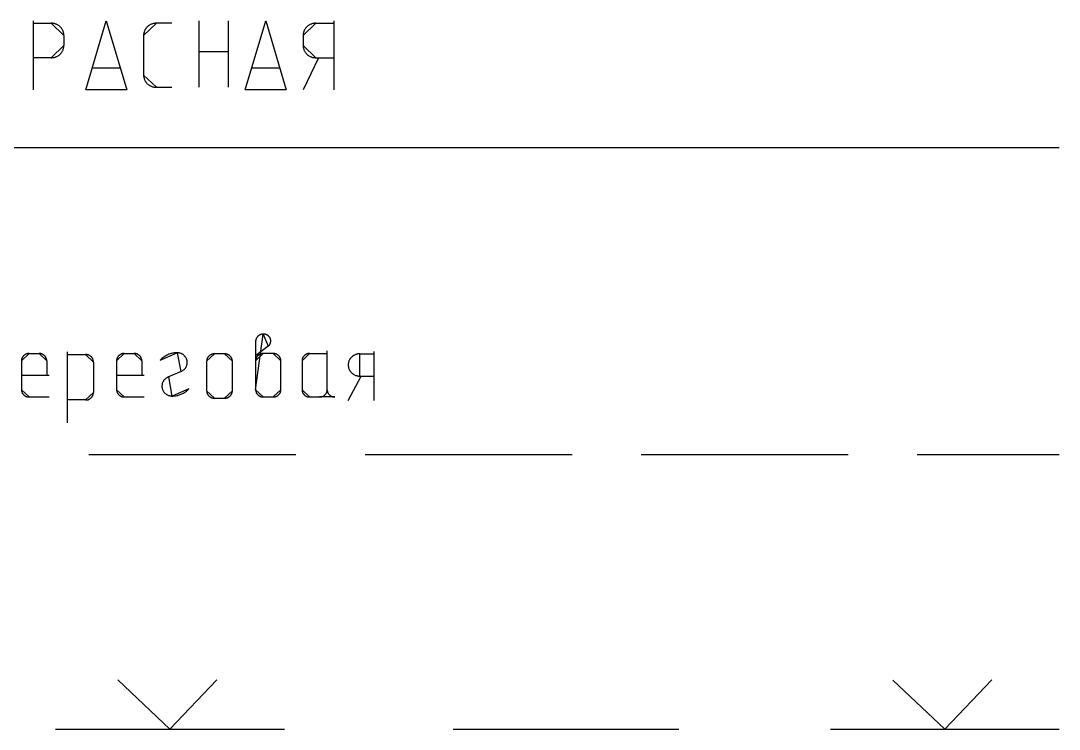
# Model space of a CAD drawing. Extents: x 8646 to 18206, y -17605 to -192.
# Drawn here: x 11066.88 to 11077.63, y -9002.57 to -8995.23 of the extents above; entities that cross this region are included whole.
import ezdxf

# ---------------------------------------------------------------- set-up
doc = ezdxf.new("R2010")
doc.units = 0
doc.layers.get('0').update_dxf_attribs({"linetype": 'CONTINUOUS'})

msp = doc.modelspace()

# ---------------------------------------------------------------- linework, layer by layer
at = {"color": 8, "linetype": 'CONTINUOUS'}
for p, q in [((11067.009, -8995.234), (11067.009, -8995.949)), ((11067.009, -8995.26), (11067.195, -8995.26)), ((11068.444, -8995.26), (11068.285, -8995.26)), ((11068.724, -8995.234), (11068.724, -8995.92)), ((11069.029, -8995.234), (11069.029, -8995.92)), ((11069.936, -8995.26), (11070.122, -8995.26)), ((11070.122, -8995.234), (11070.122, -8995.949)), ((11067.327, -8995.387), (11067.327, -8995.489)), ((11068.152, -8995.387), (11068.152, -8995.796)), ((11069.803, -8995.387), (11069.803, -8995.489)), ((11067.195, -8995.617), (11067.009, -8995.617)), ((11068.724, -8995.552), (11069.029, -8995.552)), ((11069.963, -8995.617), (11069.803, -8995.949)), ((11069.936, -8995.617), (11070.122, -8995.617)), ((11067.624, -8995.72), (11067.914, -8995.72)), ((11069.276, -8995.72), (11069.565, -8995.72)), ((11068.285, -8995.923), (11068.444, -8995.923)), ((11059.012, -8996.545), (11068.322, -8996.545)), ((11068.322, -8996.545), (11077.631, -8996.545)), ((11069.443, -8998.603), (11069.312, -8998.703)), ((11066.967, -8998.678), (11067.071, -8998.678)), ((11067.361, -8998.663), (11067.361, -8999.396)), ((11067.361, -8998.689), (11067.552, -8998.689)), ((11067.951, -8998.678), (11068.055, -8998.678)), ((11068.991, -8998.683), (11068.885, -8998.683)), ((11069.495, -8998.678), (11069.39, -8998.678)), ((11069.871, -8998.678), (11070.053, -8998.678)), ((11070.053, -8999.054), (11070.053, -8998.653)), ((11070.389, -8998.682), (11070.535, -8998.682)), ((11070.536, -8998.657), (11070.536, -8999.167)), ((11066.889, -8998.754), (11066.889, -8999.054)), ((11067.149, -8998.754), (11067.149, -8998.904)), ((11067.633, -8998.767), (11067.633, -8999.082)), ((11067.873, -8998.754), (11067.873, -8999.054)), ((11068.134, -8998.754), (11068.134, -8998.904)), ((11068.805, -8998.759), (11068.805, -8999.065)), ((11069.071, -8999.065), (11069.071, -8998.759)), ((11069.573, -8999.054), (11069.573, -8998.754)), ((11069.793, -8998.754), (11069.793, -8999.054)), ((11066.889, -8998.904), (11067.175, -8998.904)), ((11067.873, -8998.904), (11068.16, -8998.904)), ((11068.542, -8998.864), (11068.404, -8998.925)), ((11070.27, -8999.167), (11070.403, -8998.912)), ((11070.389, -8998.913), (11070.536, -8998.913)), ((11066.967, -8999.129), (11067.175, -8999.129)), ((11067.552, -8999.16), (11067.361, -8999.16)), ((11067.951, -8999.129), (11068.16, -8999.129)), ((11068.885, -8999.142), (11068.991, -8999.142)), ((11069.39, -8999.129), (11069.495, -8999.129)), ((11069.871, -8999.129), (11069.975, -8999.129)), ((11067.586, -8999.725), (11069.73, -8999.725)), ((11070.445, -8999.725), (11072.588, -8999.725)), ((11073.303, -8999.725), (11075.446, -8999.725)), ((11076.161, -8999.725), (11077.631, -8999.725)), ((11068.424, -9002.569), (11067.884, -9002.058)), ((11068.424, -9002.569), (11068.909, -9002.057)), ((11076.447, -9002.569), (11075.908, -9002.059)), ((11076.447, -9002.569), (11076.933, -9002.057)), ((11067.242, -9002.569), (11069.61, -9002.569)), ((11071.357, -9002.569), (11073.693, -9002.569)), ((11075.263, -9002.569), (11077.631, -9002.569))]:
    msp.add_line(p, q, dxfattribs=at)
at = {"color": 8, "linetype": 'CONTINUOUS', "flags": 128}
for points in [[(11067.327, -8995.387), (11067.327, -8995.381), (11067.327, -8995.374), (11067.326, -8995.367), (11067.324, -8995.361), (11067.323, -8995.354), (11067.321, -8995.348), (11067.319, -8995.342), (11067.316, -8995.335), (11067.313, -8995.329), (11067.31, -8995.324), (11067.306, -8995.318), (11067.302, -8995.312), (11067.298, -8995.307), (11067.293, -8995.302), (11067.289, -8995.297), (11067.284, -8995.293), (11067.278, -8995.288), (11067.273, -8995.284), (11067.267, -8995.28), (11067.261, -8995.277), (11067.255, -8995.274), (11067.249, -8995.271), (11067.242, -8995.268), (11067.236, -8995.266), (11067.229, -8995.264), (11067.222, -8995.263), (11067.215, -8995.261), (11067.209, -8995.26), (11067.202, -8995.26), (11067.195, -8995.26)], [(11067.554, -8995.949), (11067.766, -8995.234), (11067.979, -8995.949)], [(11068.285, -8995.26), (11068.278, -8995.26), (11068.271, -8995.26), (11068.264, -8995.261), (11068.257, -8995.263), (11068.25, -8995.264), (11068.244, -8995.266), (11068.237, -8995.268), (11068.231, -8995.271), (11068.225, -8995.274), (11068.218, -8995.277), (11068.213, -8995.28), (11068.207, -8995.284), (11068.201, -8995.288), (11068.196, -8995.293), (11068.191, -8995.297), (11068.186, -8995.302), (11068.182, -8995.307), (11068.177, -8995.312), (11068.174, -8995.318), (11068.17, -8995.324), (11068.166, -8995.329), (11068.164, -8995.335), (11068.161, -8995.342), (11068.159, -8995.348), (11068.157, -8995.354), (11068.155, -8995.361), (11068.154, -8995.367), (11068.153, -8995.374), (11068.152, -8995.381), (11068.152, -8995.387)], [(11069.205, -8995.949), (11069.418, -8995.234), (11069.63, -8995.949)], [(11069.936, -8995.26), (11069.929, -8995.26), (11069.922, -8995.26), (11069.915, -8995.261), (11069.909, -8995.263), (11069.902, -8995.264), (11069.895, -8995.266), (11069.889, -8995.268), (11069.882, -8995.271), (11069.876, -8995.274), (11069.87, -8995.277), (11069.864, -8995.28), (11069.858, -8995.284), (11069.853, -8995.288), (11069.847, -8995.293), (11069.842, -8995.297), (11069.838, -8995.302), (11069.833, -8995.307), (11069.829, -8995.312), (11069.825, -8995.318), (11069.821, -8995.324), (11069.818, -8995.329), (11069.815, -8995.335), (11069.812, -8995.342), (11069.81, -8995.348), (11069.808, -8995.354), (11069.806, -8995.361), (11069.805, -8995.367), (11069.804, -8995.374), (11069.804, -8995.381), (11069.803, -8995.387)], [(11067.195, -8995.617), (11067.202, -8995.617), (11067.209, -8995.616), (11067.215, -8995.615), (11067.222, -8995.614), (11067.229, -8995.613), (11067.236, -8995.611), (11067.242, -8995.609), (11067.249, -8995.606), (11067.255, -8995.603), (11067.261, -8995.6), (11067.267, -8995.596), (11067.273, -8995.593), (11067.278, -8995.589), (11067.284, -8995.584), (11067.289, -8995.58), (11067.293, -8995.575), (11067.298, -8995.57), (11067.302, -8995.564), (11067.306, -8995.559), (11067.31, -8995.553), (11067.313, -8995.547), (11067.316, -8995.541), (11067.319, -8995.535), (11067.321, -8995.529), (11067.323, -8995.522), (11067.324, -8995.516), (11067.326, -8995.509), (11067.327, -8995.503), (11067.327, -8995.496), (11067.327, -8995.489)], [(11069.803, -8995.489), (11069.804, -8995.496), (11069.804, -8995.503), (11069.805, -8995.509), (11069.806, -8995.516), (11069.808, -8995.522), (11069.81, -8995.529), (11069.812, -8995.535), (11069.815, -8995.541), (11069.818, -8995.547), (11069.821, -8995.553), (11069.825, -8995.559), (11069.829, -8995.564), (11069.833, -8995.57), (11069.838, -8995.575), (11069.842, -8995.58), (11069.847, -8995.584), (11069.853, -8995.589), (11069.858, -8995.593), (11069.864, -8995.596), (11069.87, -8995.6), (11069.876, -8995.603), (11069.882, -8995.606), (11069.889, -8995.609), (11069.895, -8995.611), (11069.902, -8995.613), (11069.909, -8995.614), (11069.915, -8995.615), (11069.922, -8995.616), (11069.929, -8995.617), (11069.936, -8995.617)], [(11068.152, -8995.796), (11068.152, -8995.802), (11068.153, -8995.809), (11068.154, -8995.816), (11068.155, -8995.822), (11068.157, -8995.829), (11068.159, -8995.835), (11068.161, -8995.841), (11068.164, -8995.848), (11068.166, -8995.854), (11068.17, -8995.859), (11068.174, -8995.865), (11068.177, -8995.871), (11068.182, -8995.876), (11068.186, -8995.881), (11068.191, -8995.886), (11068.196, -8995.89), (11068.201, -8995.895), (11068.207, -8995.899), (11068.213, -8995.903), (11068.218, -8995.906), (11068.225, -8995.909), (11068.231, -8995.912), (11068.237, -8995.915), (11068.244, -8995.917), (11068.25, -8995.919), (11068.257, -8995.92), (11068.264, -8995.922), (11068.271, -8995.922), (11068.278, -8995.923), (11068.285, -8995.923)], [(11069.39, -8998.478), (11069.386, -8998.478), (11069.382, -8998.478), (11069.378, -8998.479), (11069.374, -8998.48), (11069.37, -8998.481), (11069.366, -8998.482), (11069.362, -8998.483), (11069.359, -8998.485), (11069.355, -8998.486), (11069.351, -8998.488), (11069.348, -8998.49), (11069.344, -8998.492), (11069.341, -8998.495), (11069.338, -8998.497), (11069.335, -8998.5), (11069.332, -8998.503), (11069.33, -8998.506), (11069.327, -8998.509), (11069.325, -8998.512), (11069.323, -8998.516), (11069.321, -8998.519), (11069.319, -8998.523), (11069.317, -8998.526), (11069.316, -8998.53), (11069.315, -8998.534), (11069.314, -8998.538), (11069.313, -8998.541), (11069.313, -8998.545), (11069.312, -8998.549), (11069.312, -8998.553), (11069.312, -8999.054)], [(11069.443, -8998.603), (11069.445, -8998.601), (11069.448, -8998.598), (11069.451, -8998.595), (11069.453, -8998.592), (11069.456, -8998.589), (11069.458, -8998.586), (11069.46, -8998.583), (11069.462, -8998.579), (11069.463, -8998.576), (11069.465, -8998.573), (11069.466, -8998.569), (11069.467, -8998.565), (11069.467, -8998.562), (11069.468, -8998.558), (11069.469, -8998.554), (11069.469, -8998.55), (11069.469, -8998.547), (11069.468, -8998.543), (11069.468, -8998.539), (11069.467, -8998.535), (11069.466, -8998.532), (11069.465, -8998.528), (11069.464, -8998.524), (11069.463, -8998.521), (11069.461, -8998.517), (11069.459, -8998.514), (11069.457, -8998.511), (11069.455, -8998.508), (11069.452, -8998.505), (11069.45, -8998.502), (11069.447, -8998.499), (11069.445, -8998.496), (11069.442, -8998.494), (11069.438, -8998.492), (11069.435, -8998.489), (11069.432, -8998.487), (11069.428, -8998.486), (11069.425, -8998.484), (11069.421, -8998.483), (11069.418, -8998.481), (11069.414, -8998.48), (11069.41, -8998.479), (11069.406, -8998.479), (11069.402, -8998.478), (11069.398, -8998.478), (11069.394, -8998.478), (11069.39, -8998.478)], [(11066.967, -8998.678), (11066.963, -8998.678), (11066.959, -8998.679), (11066.954, -8998.679), (11066.95, -8998.68), (11066.947, -8998.681), (11066.943, -8998.682), (11066.939, -8998.683), (11066.935, -8998.685), (11066.931, -8998.687), (11066.928, -8998.688), (11066.924, -8998.691), (11066.921, -8998.693), (11066.918, -8998.695), (11066.914, -8998.698), (11066.911, -8998.7), (11066.909, -8998.703), (11066.906, -8998.706), (11066.904, -8998.709), (11066.901, -8998.713), (11066.899, -8998.716), (11066.897, -8998.719), (11066.895, -8998.723), (11066.894, -8998.727), (11066.892, -8998.73), (11066.891, -8998.734), (11066.89, -8998.738), (11066.89, -8998.742), (11066.889, -8998.746), (11066.889, -8998.75), (11066.889, -8998.754)], [(11067.149, -8998.754), (11067.149, -8998.75), (11067.149, -8998.746), (11067.148, -8998.742), (11067.147, -8998.738), (11067.146, -8998.734), (11067.145, -8998.73), (11067.144, -8998.727), (11067.142, -8998.723), (11067.141, -8998.719), (11067.139, -8998.716), (11067.137, -8998.713), (11067.134, -8998.709), (11067.132, -8998.706), (11067.129, -8998.703), (11067.126, -8998.7), (11067.123, -8998.698), (11067.12, -8998.695), (11067.117, -8998.693), (11067.114, -8998.691), (11067.11, -8998.688), (11067.107, -8998.687), (11067.103, -8998.685), (11067.099, -8998.683), (11067.095, -8998.682), (11067.091, -8998.681), (11067.087, -8998.68), (11067.083, -8998.679), (11067.079, -8998.679), (11067.075, -8998.678), (11067.071, -8998.678)], [(11067.633, -8998.767), (11067.633, -8998.763), (11067.633, -8998.759), (11067.632, -8998.755), (11067.632, -8998.751), (11067.631, -8998.747), (11067.629, -8998.743), (11067.628, -8998.739), (11067.626, -8998.735), (11067.624, -8998.732), (11067.622, -8998.728), (11067.62, -8998.725), (11067.618, -8998.721), (11067.615, -8998.718), (11067.612, -8998.715), (11067.609, -8998.712), (11067.606, -8998.709), (11067.603, -8998.706), (11067.6, -8998.704), (11067.596, -8998.702), (11067.593, -8998.699), (11067.589, -8998.697), (11067.585, -8998.696), (11067.581, -8998.694), (11067.577, -8998.693), (11067.573, -8998.691), (11067.569, -8998.69), (11067.564, -8998.69), (11067.56, -8998.689), (11067.556, -8998.689), (11067.552, -8998.689)], [(11067.951, -8998.678), (11067.947, -8998.678), (11067.943, -8998.679), (11067.939, -8998.679), (11067.935, -8998.68), (11067.931, -8998.681), (11067.927, -8998.682), (11067.923, -8998.683), (11067.919, -8998.685), (11067.916, -8998.687), (11067.912, -8998.688), (11067.909, -8998.691), (11067.905, -8998.693), (11067.902, -8998.695), (11067.899, -8998.698), (11067.896, -8998.7), (11067.893, -8998.703), (11067.89, -8998.706), (11067.888, -8998.709), (11067.886, -8998.713), (11067.884, -8998.716), (11067.882, -8998.719), (11067.88, -8998.723), (11067.878, -8998.727), (11067.877, -8998.73), (11067.876, -8998.734), (11067.875, -8998.738), (11067.874, -8998.742), (11067.873, -8998.746), (11067.873, -8998.75), (11067.873, -8998.754)], [(11068.134, -8998.754), (11068.133, -8998.75), (11068.133, -8998.746), (11068.133, -8998.742), (11068.132, -8998.738), (11068.131, -8998.734), (11068.13, -8998.73), (11068.128, -8998.727), (11068.127, -8998.723), (11068.125, -8998.719), (11068.123, -8998.716), (11068.121, -8998.713), (11068.119, -8998.709), (11068.116, -8998.706), (11068.114, -8998.703), (11068.111, -8998.7), (11068.108, -8998.698), (11068.105, -8998.695), (11068.101, -8998.693), (11068.098, -8998.691), (11068.094, -8998.688), (11068.091, -8998.687), (11068.087, -8998.685), (11068.083, -8998.683), (11068.08, -8998.682), (11068.076, -8998.681), (11068.072, -8998.68), (11068.068, -8998.679), (11068.064, -8998.679), (11068.059, -8998.678), (11068.055, -8998.678)], [(11068.499, -8998.671), (11068.487, -8998.671), (11068.474, -8998.672), (11068.462, -8998.674), (11068.45, -8998.676), (11068.438, -8998.679), (11068.426, -8998.682), (11068.414, -8998.687), (11068.403, -8998.691), (11068.392, -8998.696), (11068.381, -8998.702), (11068.371, -8998.709), (11068.361, -8998.716), (11068.351, -8998.723), (11068.342, -8998.731), (11068.333, -8998.739), (11068.325, -8998.748)], [(11068.538, -8998.866), (11068.543, -8998.864), (11068.548, -8998.861), (11068.553, -8998.859), (11068.558, -8998.856), (11068.562, -8998.853), (11068.567, -8998.849), (11068.571, -8998.846), (11068.575, -8998.842), (11068.578, -8998.838), (11068.582, -8998.834), (11068.585, -8998.829), (11068.588, -8998.825), (11068.591, -8998.82), (11068.594, -8998.816), (11068.596, -8998.811), (11068.598, -8998.805), (11068.6, -8998.8), (11068.601, -8998.795), (11068.602, -8998.79), (11068.603, -8998.785), (11068.604, -8998.779), (11068.604, -8998.774), (11068.604, -8998.769), (11068.603, -8998.763), (11068.603, -8998.758), (11068.602, -8998.753), (11068.601, -8998.747), (11068.599, -8998.742), (11068.597, -8998.737), (11068.595, -8998.732), (11068.593, -8998.727), (11068.59, -8998.722), (11068.588, -8998.718), (11068.584, -8998.713), (11068.581, -8998.709), (11068.577, -8998.705), (11068.574, -8998.701), (11068.57, -8998.697), (11068.565, -8998.694), (11068.561, -8998.69), (11068.557, -8998.687), (11068.552, -8998.685), (11068.547, -8998.682), (11068.542, -8998.68), (11068.537, -8998.678), (11068.531, -8998.676), (11068.526, -8998.674), (11068.521, -8998.673), (11068.515, -8998.672), (11068.51, -8998.671), (11068.504, -8998.671), (11068.499, -8998.671)], [(11068.885, -8998.683), (11068.881, -8998.683), (11068.877, -8998.683), (11068.873, -8998.684), (11068.868, -8998.684), (11068.864, -8998.685), (11068.86, -8998.686), (11068.856, -8998.688), (11068.853, -8998.689), (11068.849, -8998.691), (11068.845, -8998.693), (11068.842, -8998.695), (11068.838, -8998.697), (11068.835, -8998.7), (11068.832, -8998.702), (11068.829, -8998.705), (11068.826, -8998.708), (11068.823, -8998.711), (11068.821, -8998.714), (11068.818, -8998.717), (11068.816, -8998.721), (11068.814, -8998.724), (11068.812, -8998.728), (11068.811, -8998.732), (11068.809, -8998.735), (11068.808, -8998.739), (11068.807, -8998.743), (11068.806, -8998.747), (11068.806, -8998.751), (11068.806, -8998.755), (11068.805, -8998.759)], [(11069.071, -8998.759), (11069.071, -8998.755), (11069.07, -8998.751), (11069.07, -8998.747), (11069.069, -8998.743), (11069.068, -8998.739), (11069.067, -8998.735), (11069.065, -8998.732), (11069.064, -8998.728), (11069.062, -8998.724), (11069.06, -8998.721), (11069.058, -8998.717), (11069.056, -8998.714), (11069.053, -8998.711), (11069.05, -8998.708), (11069.047, -8998.705), (11069.044, -8998.702), (11069.041, -8998.7), (11069.038, -8998.697), (11069.035, -8998.695), (11069.031, -8998.693), (11069.027, -8998.691), (11069.024, -8998.689), (11069.02, -8998.688), (11069.016, -8998.686), (11069.012, -8998.685), (11069.008, -8998.684), (11069.004, -8998.684), (11068.999, -8998.683), (11068.995, -8998.683), (11068.991, -8998.683)], [(11069.39, -8998.678), (11069.386, -8998.678), (11069.382, -8998.679), (11069.378, -8998.679), (11069.374, -8998.68), (11069.37, -8998.681), (11069.366, -8998.682), (11069.362, -8998.683), (11069.359, -8998.685), (11069.355, -8998.687), (11069.351, -8998.688), (11069.348, -8998.691), (11069.344, -8998.693), (11069.341, -8998.695), (11069.338, -8998.698), (11069.335, -8998.7), (11069.332, -8998.703), (11069.33, -8998.706), (11069.327, -8998.709), (11069.325, -8998.713), (11069.323, -8998.716), (11069.321, -8998.719), (11069.319, -8998.723), (11069.317, -8998.727), (11069.316, -8998.73), (11069.315, -8998.734), (11069.314, -8998.738), (11069.313, -8998.742), (11069.313, -8998.746), (11069.312, -8998.75), (11069.312, -8998.754)], [(11069.573, -8998.754), (11069.573, -8998.75), (11069.572, -8998.746), (11069.572, -8998.742), (11069.571, -8998.738), (11069.57, -8998.734), (11069.569, -8998.73), (11069.568, -8998.727), (11069.566, -8998.723), (11069.564, -8998.719), (11069.562, -8998.716), (11069.56, -8998.713), (11069.558, -8998.709), (11069.555, -8998.706), (11069.553, -8998.703), (11069.55, -8998.7), (11069.547, -8998.698), (11069.544, -8998.695), (11069.541, -8998.693), (11069.537, -8998.691), (11069.534, -8998.688), (11069.53, -8998.687), (11069.526, -8998.685), (11069.523, -8998.683), (11069.519, -8998.682), (11069.515, -8998.681), (11069.511, -8998.68), (11069.507, -8998.679), (11069.503, -8998.679), (11069.499, -8998.678), (11069.495, -8998.678)], [(11069.871, -8998.678), (11069.867, -8998.678), (11069.863, -8998.679), (11069.858, -8998.679), (11069.854, -8998.68), (11069.85, -8998.681), (11069.847, -8998.682), (11069.843, -8998.683), (11069.839, -8998.685), (11069.835, -8998.687), (11069.832, -8998.688), (11069.828, -8998.691), (11069.825, -8998.693), (11069.822, -8998.695), (11069.818, -8998.698), (11069.815, -8998.7), (11069.813, -8998.703), (11069.81, -8998.706), (11069.807, -8998.709), (11069.805, -8998.713), (11069.803, -8998.716), (11069.801, -8998.719), (11069.799, -8998.723), (11069.798, -8998.727), (11069.796, -8998.73), (11069.795, -8998.734), (11069.794, -8998.738), (11069.793, -8998.742), (11069.793, -8998.746), (11069.793, -8998.75), (11069.793, -8998.754)], [(11070.39, -8998.683), (11070.383, -8998.683), (11070.377, -8998.683), (11070.371, -8998.684), (11070.365, -8998.685), (11070.359, -8998.687), (11070.353, -8998.688), (11070.347, -8998.69), (11070.341, -8998.693), (11070.335, -8998.695), (11070.33, -8998.698), (11070.325, -8998.701), (11070.319, -8998.705), (11070.314, -8998.708), (11070.31, -8998.712), (11070.305, -8998.716), (11070.301, -8998.721), (11070.297, -8998.725), (11070.293, -8998.73), (11070.289, -8998.735), (11070.286, -8998.74), (11070.283, -8998.745), (11070.28, -8998.751), (11070.278, -8998.756), (11070.276, -8998.762), (11070.274, -8998.768), (11070.273, -8998.774), (11070.272, -8998.78), (11070.271, -8998.786), (11070.27, -8998.791), (11070.27, -8998.797), (11070.27, -8998.803), (11070.271, -8998.809), (11070.272, -8998.815), (11070.273, -8998.821), (11070.274, -8998.827), (11070.276, -8998.833), (11070.278, -8998.839), (11070.28, -8998.844), (11070.283, -8998.85), (11070.286, -8998.855), (11070.289, -8998.86), (11070.293, -8998.865), (11070.297, -8998.87), (11070.301, -8998.874), (11070.305, -8998.879), (11070.31, -8998.883), (11070.314, -8998.887), (11070.319, -8998.89), (11070.325, -8998.894), (11070.33, -8998.897), (11070.335, -8998.9), (11070.341, -8998.902), (11070.347, -8998.905), (11070.353, -8998.907), (11070.359, -8998.908), (11070.365, -8998.91), (11070.371, -8998.911), (11070.377, -8998.912), (11070.383, -8998.912), (11070.39, -8998.912)], [(11068.412, -8998.922), (11068.407, -8998.924), (11068.402, -8998.926), (11068.397, -8998.928), (11068.392, -8998.931), (11068.387, -8998.934), (11068.383, -8998.937), (11068.378, -8998.941), (11068.374, -8998.944), (11068.37, -8998.948), (11068.367, -8998.952), (11068.363, -8998.956), (11068.36, -8998.96), (11068.357, -8998.965), (11068.354, -8998.97), (11068.352, -8998.975), (11068.349, -8998.979), (11068.348, -8998.984), (11068.346, -8998.99), (11068.344, -8998.995), (11068.343, -8999), (11068.343, -8999.005), (11068.342, -8999.011), (11068.342, -8999.016), (11068.342, -8999.021), (11068.342, -8999.027), (11068.343, -8999.032), (11068.344, -8999.037), (11068.345, -8999.042), (11068.347, -8999.048), (11068.348, -8999.053), (11068.351, -8999.058), (11068.353, -8999.063), (11068.356, -8999.067), (11068.358, -8999.072), (11068.362, -8999.076), (11068.365, -8999.081), (11068.369, -8999.085), (11068.372, -8999.089), (11068.376, -8999.092), (11068.381, -8999.096), (11068.385, -8999.099), (11068.39, -8999.102), (11068.394, -8999.105), (11068.399, -8999.108), (11068.404, -8999.11), (11068.409, -8999.112), (11068.415, -8999.114), (11068.42, -8999.115), (11068.425, -8999.117), (11068.431, -8999.118), (11068.436, -8999.118), (11068.442, -8999.119), (11068.447, -8999.119)], [(11066.889, -8999.054), (11066.889, -8999.058), (11066.889, -8999.062), (11066.89, -8999.066), (11066.89, -8999.07), (11066.891, -8999.074), (11066.892, -8999.077), (11066.894, -8999.081), (11066.895, -8999.085), (11066.897, -8999.088), (11066.899, -8999.092), (11066.901, -8999.095), (11066.904, -8999.098), (11066.906, -8999.101), (11066.909, -8999.104), (11066.911, -8999.107), (11066.914, -8999.11), (11066.918, -8999.113), (11066.921, -8999.115), (11066.924, -8999.117), (11066.928, -8999.119), (11066.931, -8999.121), (11066.935, -8999.123), (11066.939, -8999.124), (11066.943, -8999.126), (11066.947, -8999.127), (11066.95, -8999.128), (11066.954, -8999.128), (11066.959, -8999.129), (11066.963, -8999.129), (11066.967, -8999.129)], [(11067.873, -8999.054), (11067.873, -8999.058), (11067.873, -8999.062), (11067.874, -8999.066), (11067.875, -8999.07), (11067.876, -8999.074), (11067.877, -8999.077), (11067.878, -8999.081), (11067.88, -8999.085), (11067.882, -8999.088), (11067.884, -8999.092), (11067.886, -8999.095), (11067.888, -8999.098), (11067.89, -8999.101), (11067.893, -8999.104), (11067.896, -8999.107), (11067.899, -8999.11), (11067.902, -8999.113), (11067.905, -8999.115), (11067.909, -8999.117), (11067.912, -8999.119), (11067.916, -8999.121), (11067.919, -8999.123), (11067.923, -8999.124), (11067.927, -8999.126), (11067.931, -8999.127), (11067.935, -8999.128), (11067.939, -8999.128), (11067.943, -8999.129), (11067.947, -8999.129), (11067.951, -8999.129)], [(11068.447, -8999.12), (11068.459, -8999.119), (11068.472, -8999.118), (11068.484, -8999.117), (11068.496, -8999.115), (11068.508, -8999.112), (11068.52, -8999.108), (11068.532, -8999.104), (11068.543, -8999.099), (11068.554, -8999.094), (11068.565, -8999.088), (11068.575, -8999.082), (11068.585, -8999.075), (11068.595, -8999.068), (11068.604, -8999.06), (11068.613, -8999.051), (11068.621, -8999.043)], [(11069.312, -8999.054), (11069.312, -8999.058), (11069.313, -8999.062), (11069.313, -8999.066), (11069.314, -8999.07), (11069.315, -8999.074), (11069.316, -8999.077), (11069.317, -8999.081), (11069.319, -8999.085), (11069.321, -8999.088), (11069.323, -8999.092), (11069.325, -8999.095), (11069.327, -8999.098), (11069.33, -8999.101), (11069.332, -8999.104), (11069.335, -8999.107), (11069.338, -8999.11), (11069.341, -8999.113), (11069.344, -8999.115), (11069.348, -8999.117), (11069.351, -8999.119), (11069.355, -8999.121), (11069.359, -8999.123), (11069.362, -8999.124), (11069.366, -8999.126), (11069.37, -8999.127), (11069.374, -8999.128), (11069.378, -8999.128), (11069.382, -8999.129), (11069.386, -8999.129), (11069.39, -8999.129)], [(11069.495, -8999.129), (11069.499, -8999.129), (11069.503, -8999.129), (11069.507, -8999.128), (11069.511, -8999.128), (11069.515, -8999.127), (11069.519, -8999.126), (11069.523, -8999.124), (11069.526, -8999.123), (11069.53, -8999.121), (11069.534, -8999.119), (11069.537, -8999.117), (11069.541, -8999.115), (11069.544, -8999.113), (11069.547, -8999.11), (11069.55, -8999.107), (11069.553, -8999.104), (11069.555, -8999.101), (11069.558, -8999.098), (11069.56, -8999.095), (11069.562, -8999.092), (11069.564, -8999.088), (11069.566, -8999.085), (11069.568, -8999.081), (11069.569, -8999.077), (11069.57, -8999.074), (11069.571, -8999.07), (11069.572, -8999.066), (11069.572, -8999.062), (11069.573, -8999.058), (11069.573, -8999.054)], [(11069.793, -8999.054), (11069.793, -8999.058), (11069.793, -8999.062), (11069.793, -8999.066), (11069.794, -8999.07), (11069.795, -8999.074), (11069.796, -8999.077), (11069.798, -8999.081), (11069.799, -8999.085), (11069.801, -8999.088), (11069.803, -8999.092), (11069.805, -8999.095), (11069.807, -8999.098), (11069.81, -8999.101), (11069.813, -8999.104), (11069.815, -8999.107), (11069.818, -8999.11), (11069.822, -8999.113), (11069.825, -8999.115), (11069.828, -8999.117), (11069.832, -8999.119), (11069.835, -8999.121), (11069.839, -8999.123), (11069.843, -8999.124), (11069.847, -8999.126), (11069.85, -8999.127), (11069.854, -8999.128), (11069.858, -8999.128), (11069.863, -8999.129), (11069.867, -8999.129), (11069.871, -8999.129)], [(11069.975, -8999.129), (11069.979, -8999.129), (11069.983, -8999.129), (11069.987, -8999.128), (11069.991, -8999.128), (11069.995, -8999.127), (11069.999, -8999.126), (11070.003, -8999.124), (11070.007, -8999.123), (11070.01, -8999.121), (11070.014, -8999.119), (11070.017, -8999.117), (11070.021, -8999.115), (11070.024, -8999.113), (11070.027, -8999.11), (11070.03, -8999.107), (11070.033, -8999.104), (11070.036, -8999.101), (11070.038, -8999.098), (11070.04, -8999.095), (11070.043, -8999.092), (11070.044, -8999.088), (11070.046, -8999.085), (11070.048, -8999.081), (11070.049, -8999.077), (11070.05, -8999.074), (11070.051, -8999.07), (11070.052, -8999.066), (11070.053, -8999.062), (11070.053, -8999.058), (11070.053, -8999.054), (11070.053, -8999.058), (11070.053, -8999.062), (11070.054, -8999.066), (11070.055, -8999.07), (11070.056, -8999.074), (11070.057, -8999.077), (11070.058, -8999.081), (11070.06, -8999.085), (11070.062, -8999.088), (11070.063, -8999.092), (11070.066, -8999.095), (11070.068, -8999.098), (11070.07, -8999.101), (11070.073, -8999.104), (11070.076, -8999.107), (11070.079, -8999.11), (11070.082, -8999.113), (11070.085, -8999.115), (11070.089, -8999.117), (11070.092, -8999.119), (11070.096, -8999.121), (11070.099, -8999.123), (11070.103, -8999.124), (11070.107, -8999.126), (11070.111, -8999.127), (11070.115, -8999.128), (11070.119, -8999.128), (11070.123, -8999.129), (11070.127, -8999.129), (11070.131, -8999.129)], [(11067.552, -8999.16), (11067.556, -8999.16), (11067.56, -8999.16), (11067.564, -8999.159), (11067.569, -8999.159), (11067.573, -8999.158), (11067.577, -8999.157), (11067.581, -8999.155), (11067.585, -8999.154), (11067.589, -8999.152), (11067.593, -8999.15), (11067.596, -8999.148), (11067.6, -8999.145), (11067.603, -8999.143), (11067.606, -8999.14), (11067.609, -8999.137), (11067.612, -8999.134), (11067.615, -8999.131), (11067.618, -8999.128), (11067.62, -8999.125), (11067.622, -8999.121), (11067.624, -8999.117), (11067.626, -8999.114), (11067.628, -8999.11), (11067.629, -8999.106), (11067.631, -8999.102), (11067.632, -8999.098), (11067.632, -8999.094), (11067.633, -8999.09), (11067.633, -8999.086), (11067.633, -8999.082)], [(11068.805, -8999.065), (11068.806, -8999.069), (11068.806, -8999.073), (11068.806, -8999.077), (11068.807, -8999.081), (11068.808, -8999.085), (11068.809, -8999.089), (11068.811, -8999.093), (11068.812, -8999.096), (11068.814, -8999.1), (11068.816, -8999.104), (11068.818, -8999.107), (11068.821, -8999.11), (11068.823, -8999.113), (11068.826, -8999.117), (11068.829, -8999.119), (11068.832, -8999.122), (11068.835, -8999.125), (11068.838, -8999.127), (11068.842, -8999.129), (11068.845, -8999.132), (11068.849, -8999.134), (11068.853, -8999.135), (11068.856, -8999.137), (11068.86, -8999.138), (11068.864, -8999.139), (11068.868, -8999.14), (11068.873, -8999.141), (11068.877, -8999.141), (11068.881, -8999.142), (11068.885, -8999.142)], [(11068.991, -8999.142), (11068.995, -8999.142), (11068.999, -8999.141), (11069.004, -8999.141), (11069.008, -8999.14), (11069.012, -8999.139), (11069.016, -8999.138), (11069.02, -8999.137), (11069.024, -8999.135), (11069.027, -8999.134), (11069.031, -8999.132), (11069.035, -8999.129), (11069.038, -8999.127), (11069.041, -8999.125), (11069.044, -8999.122), (11069.047, -8999.119), (11069.05, -8999.117), (11069.053, -8999.113), (11069.056, -8999.11), (11069.058, -8999.107), (11069.06, -8999.104), (11069.062, -8999.1), (11069.064, -8999.096), (11069.065, -8999.093), (11069.067, -8999.089), (11069.068, -8999.085), (11069.069, -8999.081), (11069.07, -8999.077), (11069.07, -8999.073), (11069.071, -8999.069), (11069.071, -8999.065)]]:
    msp.add_lwpolyline(points, close=True, dxfattribs=at)

doc.saveas('drawing.dxf')
